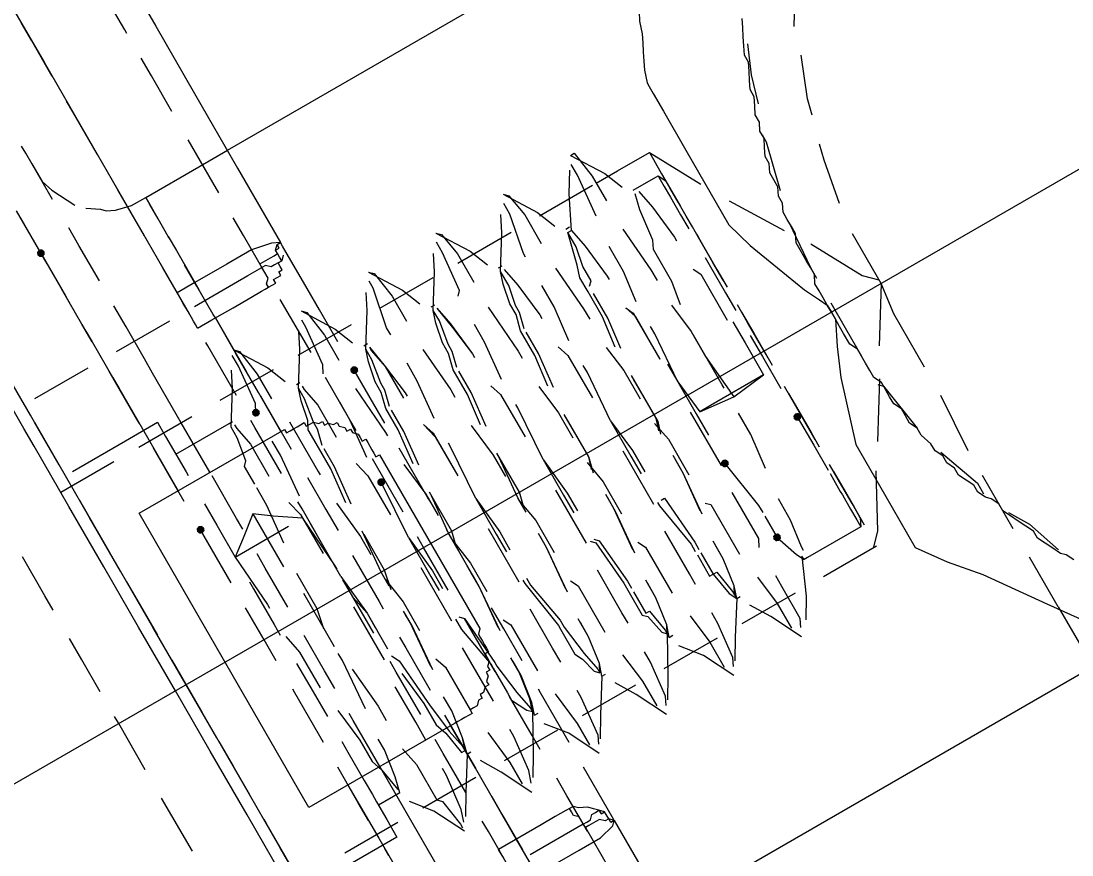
# Model space of a CAD drawing. Header units: millimetres. Extents: x 89051 to 218395, y -330386 to -125649.
# Drawn here: x 90717.31 to 90748.37, y -128343.33 to -128318.68 of the extents above; entities that cross this region are included whole.
import ezdxf

# ---------------------------------------------------------------- set-up
doc = ezdxf.new("R2010")
doc.units = ezdxf.units.MM
doc.header["$LTSCALE"] = 13
for name, pattern in [('1 实线', [0]), ('ACAD_ISO03W100', [1.18, 0.47, -0.71]), ('ACAD_ISO04W100', [30, 24, -3, 0, -3]), ('CENTER', [50.8, 31.75, -6.35, 6.35, -6.35])]:
    doc.linetypes.add(name, pattern=pattern)
doc.layers.get('0').update_dxf_attribs({"color": 1, "linetype": 'CENTER'})
doc.layers.add('C00-00-00', color=7, linetype='Continuous')
doc.layers.add('粗实线', color=4, linetype='Continuous')
doc.layers.add('标注、文本', color=3, linetype='Continuous', lineweight=25)
doc.styles.get("Standard").update_dxf_attribs({"font": 'gbenor.shx', "bigfont": 'gbcbig.shx'})
doc.dimstyles.new('1-15', dxfattribs={"dimscale": 20, "dimtxt": 3.5, "dimasz": 2, "dimexe": 1.5, "dimexo": 0.5, "dimgap": 0.5, "dimtad": 1, "dimtoh": 1, "dimdec": 1, "dimdsep": 46, "dimtxsty": 'Standard', "dimcen": 2.5, "dimclrd": 3, "dimclre": 3, "dimclrt": 3, "dimadec": 0, "dimazin": 2, "dimtfac": 1, "dimtdec": 1, "dimtmove": 0, "dimatfit": 2, "dimfxl": 1, "dimarcsym": 0})

# ---------------------------------------------------------------- blocks, each defined once
blk = doc.blocks.new('225635')
at = {"layer": 'C00-00-00'}
h = blk.add_hatch(color=256, dxfattribs=at)
h.dxf.hatch_style = 2
h.paths.add_polyline_path([(72476.893, -125597.877), (72476.808, -125597.912), (72476.772, -125597.998), (72476.808, -125598.083), (72476.893, -125598.119), (72476.979, -125598.083), (72477.014, -125597.998), (72476.979, -125597.912)])
h = blk.add_hatch(color=256, dxfattribs=at)
h.dxf.hatch_style = 2
h.paths.add_polyline_path([(72480.039, -125605.137), (72479.954, -125605.173), (72479.918, -125605.258), (72479.954, -125605.344), (72480.039, -125605.379), (72480.125, -125605.344), (72480.16, -125605.258), (72480.125, -125605.173)])
h = blk.add_hatch(color=256, dxfattribs=at)
h.dxf.hatch_style = 2
h.paths.add_polyline_path([(72483.186, -125605.5), (72483.1, -125605.536), (72483.065, -125605.621), (72483.1, -125605.707), (72483.186, -125605.742), (72483.271, -125605.707), (72483.307, -125605.621), (72483.271, -125605.536)])
h = blk.add_hatch(color=256, dxfattribs=at)
h.dxf.hatch_style = 2
h.paths.add_polyline_path([(72476.893, -125607.315), (72476.808, -125607.351), (72476.772, -125607.436), (72476.808, -125607.522), (72476.893, -125607.557), (72476.979, -125607.522), (72477.014, -125607.436), (72476.979, -125607.351)])
h = blk.add_hatch(color=256, dxfattribs=at)
h.dxf.hatch_style = 2
h.paths.add_polyline_path([(72482.218, -125608.767), (72482.132, -125608.803), (72482.097, -125608.888), (72482.132, -125608.974), (72482.218, -125609.009), (72482.303, -125608.974), (72482.338, -125608.888), (72482.303, -125608.803)])
h = blk.add_hatch(color=256, dxfattribs=at)
h.dxf.hatch_style = 2
h.paths.add_polyline_path([(72491.293, -125613.366), (72491.208, -125613.401), (72491.172, -125613.487), (72491.208, -125613.572), (72491.293, -125613.608), (72491.379, -125613.572), (72491.414, -125613.487), (72491.379, -125613.401)])
h = blk.add_hatch(color=256, dxfattribs=at)
h.dxf.hatch_style = 2
h.paths.add_polyline_path([(72493.834, -125613.245), (72493.749, -125613.28), (72493.713, -125613.366), (72493.749, -125613.451), (72493.834, -125613.487), (72493.92, -125613.451), (72493.955, -125613.366), (72493.92, -125613.28)])
h = blk.add_hatch(color=256, dxfattribs=at)
h.dxf.hatch_style = 2
h.paths.add_polyline_path([(72491.535, -125616.028), (72491.45, -125616.063), (72491.414, -125616.149), (72491.45, -125616.234), (72491.535, -125616.27), (72491.621, -125616.234), (72491.656, -125616.149), (72491.621, -125616.063)])
at = {"layer": 'C00-00-00', "lineweight": 15}
for points in [[(72479.797, -125571.497), (72479.797, -125571.739), (72479.797, -125572.223), (72479.797, -125572.828), (72479.797, -125573.554), (72479.797, -125574.643), (72479.797, -125575.732), (72479.797, -125577.063), (72479.797, -125578.636), (72479.797, -125580.331), (72479.797, -125582.146), (72479.797, -125584.082), (72479.797, -125586.139), (72479.797, -125588.438), (72479.797, -125590.737), (72479.797, -125593.157), (72479.797, -125595.699), (72479.797, -125598.361), (72479.797, -125601.023)], [(72483.186, -125574.764), (72483.186, -125574.885), (72483.186, -125575.006), (72483.186, -125575.49), (72483.186, -125576.095), (72483.186, -125576.821), (72483.186, -125577.91), (72483.186, -125578.999), (72483.186, -125580.331), (72483.186, -125581.904), (72483.186, -125583.477), (72483.186, -125585.292), (72483.186, -125587.228), (72483.186, -125589.406), (72483.186, -125591.584), (72483.186, -125593.883), (72483.186, -125596.183), (72483.186, -125598.724), (72483.186, -125601.265)], [(72495.77, -125600.66), (72495.649, -125600.902), (72495.528, -125601.265), (72495.407, -125601.507), (72495.286, -125601.749), (72495.165, -125601.991), (72495.044, -125602.233), (72494.923, -125602.596), (72494.923, -125602.717)], [(72498.796, -125621.11), (72498.675, -125620.868), (72498.554, -125620.747), (72498.433, -125620.505), (72498.312, -125620.263), (72498.191, -125620.021), (72498.191, -125619.779), (72498.07, -125619.537), (72497.948, -125619.295), (72497.827, -125619.053), (72497.706, -125618.811), (72497.706, -125618.569), (72497.585, -125618.327), (72497.464, -125618.206), (72497.343, -125617.964), (72497.343, -125617.722), (72497.222, -125617.48), (72497.101, -125617.238), (72497.101, -125616.996), (72496.98, -125616.754), (72496.98, -125616.512), (72496.859, -125616.27), (72496.859, -125616.028), (72496.738, -125615.665), (72496.738, -125615.423), (72496.617, -125615.181), (72496.617, -125614.939), (72496.617, -125614.697), (72496.496, -125614.455), (72496.496, -125614.213), (72496.496, -125613.971), (72496.496, -125613.729), (72496.375, -125613.487), (72496.375, -125613.245), (72496.375, -125613.003), (72496.375, -125612.761), (72496.375, -125612.519), (72496.254, -125612.277), (72496.254, -125611.914), (72496.254, -125611.672), (72496.254, -125611.43), (72496.254, -125611.188), (72496.254, -125610.945), (72496.254, -125610.703), (72496.254, -125610.461), (72496.254, -125610.219), (72496.375, -125609.977), (72496.375, -125609.735), (72496.375, -125609.493), (72496.375, -125609.13), (72496.375, -125608.888), (72496.496, -125608.646), (72496.496, -125608.404), (72496.496, -125608.162), (72496.496, -125607.92), (72496.617, -125607.678), (72496.617, -125607.436), (72496.738, -125607.194), (72496.738, -125606.952), (72496.738, -125606.71), (72496.859, -125606.468), (72496.859, -125606.226), (72496.98, -125605.984), (72497.101, -125605.742), (72497.101, -125605.5), (72497.222, -125605.258), (72497.222, -125605.016), (72497.343, -125604.774), (72497.464, -125604.532), (72497.464, -125604.29), (72497.585, -125604.048), (72497.706, -125603.806), (72497.827, -125603.564), (72497.827, -125603.322), (72497.948, -125603.08), (72498.07, -125602.838), (72498.191, -125602.596), (72498.312, -125602.354)], [(72479.797, -125592.431), (72479.797, -125591.826)], [(72482.339, -125593.52), (72482.339, -125592.068)], [(72479.797, -125593.641), (72479.797, -125592.431)], [(72482.339, -125593.641), (72482.339, -125593.52)], [(72479.797, -125594.851), (72479.797, -125594.488)], [(72482.339, -125595.093), (72482.339, -125594.488)], [(72479.797, -125596.304), (72479.797, -125594.851)], [(72477.982, -125595.214), (72477.982, -125594.972)], [(72477.982, -125596.183), (72477.982, -125595.214)], [(72482.339, -125596.304), (72482.339, -125595.093)], [(72477.982, -125595.578), (72477.982, -125596.183)], [(72477.982, -125596.788), (72477.982, -125596.183)], [(72477.982, -125596.183), (72478.103, -125596.546)], [(72476.893, -125597.635), (72476.893, -125596.546)], [(72478.103, -125596.546), (72478.345, -125597.03)], [(72476.893, -125596.788), (72476.893, -125597.03)], [(72478.345, -125597.03), (72478.466, -125597.272)], [(72479.797, -125597.514), (72479.797, -125597.272)], [(72482.339, -125598.724), (72482.339, -125597.272)], [(72476.893, -125598.361), (72476.893, -125597.635)], [(72478.708, -125597.514), (72479.071, -125597.756)], [(72479.797, -125599.087), (72479.797, -125597.514)], [(72476.893, -125597.998), (72476.893, -125599.45)], [(72477.982, -125598.361), (72477.982, -125597.756)], [(72479.071, -125597.756), (72479.192, -125597.877)], [(72479.192, -125597.877), (72479.434, -125597.998)], [(72479.434, -125597.998), (72479.918, -125598.119)], [(72479.918, -125598.119), (72480.402, -125598.119)], [(72480.402, -125598.119), (72482.218, -125598.119)], [(72480.402, -125598.361), (72480.402, -125598.119)], [(72480.402, -125598.119), (72480.402, -125598.361)], [(72482.218, -125598.119), (72483.186, -125598.119)], [(72483.186, -125598.119), (72497.222, -125598.119)], [(72477.982, -125599.571), (72477.982, -125598.361)], [(72480.402, -125598.845), (72480.402, -125598.361)], [(72480.402, -125598.361), (72480.402, -125598.603)], [(72480.402, -125599.45), (72480.402, -125598.845)], [(72482.339, -125599.087), (72482.339, -125598.724)], [(72476.893, -125600.418), (72476.893, -125599.208)], [(72476.893, -125599.45), (72476.893, -125599.813)], [(72480.402, -125599.571), (72480.402, -125599.45)], [(72480.402, -125599.45), (72480.402, -125599.934)], [(72479.797, -125600.176), (72479.797, -125599.934)], [(72479.797, -125601.749), (72479.797, -125600.176)], [(72480.402, -125599.934), (72480.402, -125600.781)], [(72482.339, -125600.539), (72482.339, -125599.934)], [(72474.231, -125601.991), (72474.231, -125600.418)], [(72476.893, -125601.023), (72476.893, -125600.418)], [(72476.893, -125600.418), (72476.893, -125600.66)], [(72477.982, -125601.144), (72477.982, -125600.418)], [(72480.402, -125601.144), (72480.402, -125600.418)], [(72476.893, -125600.66), (72476.893, -125601.023)], [(72480.402, -125600.781), (72480.402, -125601.265)], [(72482.339, -125601.749), (72482.339, -125600.539)], [(72473.868, -125602.233), (72473.868, -125600.902)], [(72476.893, -125601.023), (72476.893, -125602.233)], [(72483.186, -125601.265), (72482.944, -125601.144), (72482.339, -125601.023), (72481.491, -125601.023), (72480.402, -125601.023), (72479.797, -125601.023)], [(72479.797, -125602.233), (72479.797, -125602.112), (72479.797, -125601.991), (72479.797, -125601.87), (72479.797, -125601.628), (72479.797, -125601.386), (72479.797, -125601.265), (72479.797, -125601.023)], [(72477.982, -125602.233), (72477.982, -125601.144)], [(72480.402, -125602.112), (72480.402, -125601.144)], [(72482.097, -125602.233), (72482.218, -125602.233), (72482.339, -125602.233), (72482.46, -125602.233), (72482.46, -125602.112), (72482.581, -125602.112), (72482.702, -125602.112), (72482.702, -125601.991), (72482.823, -125601.991), (72482.823, -125601.87), (72482.823, -125601.749), (72482.944, -125601.749), (72482.944, -125601.628), (72482.944, -125601.507), (72482.944, -125601.386), (72483.065, -125601.265)], [(72482.944, -125601.507), (72482.944, -125601.386)], [(72482.944, -125601.386), (72483.065, -125601.386)], [(72483.065, -125601.386), (72483.065, -125601.265)], [(72483.065, -125601.265), (72483.186, -125601.265)], [(72483.186, -125601.386), (72483.186, -125601.265)], [(72483.186, -125602.838), (72483.186, -125601.386)], [(72474.594, -125601.628), (72476.409, -125601.628)], [(72477.377, -125601.628), (72479.192, -125601.628)], [(72480.039, -125601.628), (72481.854, -125601.628)], [(72481.854, -125601.628), (72482.339, -125601.628)], [(72482.339, -125601.628), (72482.339, -125601.507)], [(72482.339, -125601.507), (72482.46, -125601.507)], [(72482.339, -125601.749), (72482.339, -125601.628)], [(72482.46, -125601.628), (72482.339, -125601.628)], [(72482.46, -125601.507), (72482.702, -125601.507)], [(72482.581, -125601.749), (72482.46, -125601.628)], [(72482.702, -125601.507), (72482.823, -125601.507)], [(72482.823, -125601.507), (72482.944, -125601.507)], [(72483.065, -125601.628), (72482.944, -125601.749)], [(72474.231, -125602.233), (72474.231, -125601.991)], [(72476.893, -125602.112), (72476.893, -125601.991)], [(72482.218, -125602.112), (72482.339, -125601.991)], [(72482.339, -125601.991), (72482.339, -125601.749)], [(72482.702, -125601.749), (72482.581, -125601.749)], [(72482.823, -125601.749), (72482.702, -125601.749)], [(72482.944, -125601.749), (72482.823, -125601.749)], [(72499.522, -125603.322), (72500.49, -125601.749)], [(72473.868, -125620.021), (72473.868, -125619.416), (72473.868, -125617.48), (72473.868, -125615.423), (72473.868, -125613.245), (72473.868, -125611.188), (72473.868, -125609.009), (72473.868, -125606.952), (72473.868, -125604.895), (72473.868, -125602.838), (72473.868, -125602.233)], [(72474.231, -125602.233), (72474.231, -125602.838)], [(72474.231, -125611.188), (72474.231, -125609.251), (72474.231, -125607.315), (72474.231, -125605.5), (72474.231, -125603.685), (72474.231, -125602.233)], [(72476.893, -125603.806), (72476.893, -125602.112)], [(72476.893, -125602.233), (72476.893, -125602.596), (72476.893, -125604.29), (72476.893, -125606.105)], [(72477.982, -125606.105), (72477.982, -125604.411), (72477.982, -125602.717), (72477.982, -125602.233)], [(72479.797, -125602.233), (72480.281, -125602.233), (72481.007, -125602.233), (72481.612, -125602.233), (72481.975, -125602.233), (72482.097, -125602.233)], [(72480.402, -125602.233), (72480.402, -125602.112)], [(72480.402, -125602.233), (72480.402, -125603.08)], [(72480.402, -125606.105), (72480.402, -125604.774), (72480.402, -125603.443), (72480.402, -125602.233)], [(72482.097, -125602.233), (72482.218, -125602.233)], [(72482.218, -125602.233), (72482.218, -125602.112)], [(72494.923, -125602.596), (72494.923, -125602.717), (72494.923, -125602.959), (72494.923, -125603.564), (72494.923, -125604.895), (72494.923, -125607.436)], [(72474.231, -125602.838), (72474.231, -125604.048)], [(72479.797, -125602.838), (72479.797, -125602.717)], [(72479.797, -125604.532), (72479.797, -125602.838)], [(72482.339, -125604.532), (72482.339, -125602.717)], [(72483.186, -125603.564), (72483.186, -125602.838)], [(72480.402, -125603.08), (72480.402, -125604.048)], [(72498.07, -125603.08), (72497.706, -125603.927)], [(72480.281, -125603.806), (72480.281, -125603.443)], [(72480.402, -125603.322), (72480.523, -125603.443)], [(72480.402, -125603.322), (72481.007, -125604.29)], [(72480.523, -125603.443), (72480.644, -125604.29)], [(72482.581, -125603.806), (72482.581, -125603.564)], [(72482.702, -125603.322), (72482.823, -125603.443)], [(72482.702, -125603.322), (72483.307, -125604.29)], [(72482.823, -125603.443), (72482.944, -125604.29)], [(72483.186, -125604.653), (72483.186, -125603.564)], [(72484.88, -125603.806), (72484.88, -125603.564)], [(72485.001, -125603.322), (72485.122, -125603.443)], [(72485.001, -125603.322), (72485.606, -125604.29)], [(72485.122, -125603.443), (72485.243, -125604.29)], [(72487.179, -125603.927), (72487.179, -125603.564)], [(72487.3, -125603.322), (72487.421, -125603.443)], [(72487.3, -125603.322), (72487.905, -125604.29)], [(72487.421, -125603.443), (72487.542, -125604.169)], [(72489.478, -125603.927), (72489.478, -125603.564)], [(72489.599, -125603.322), (72489.72, -125603.443)], [(72489.599, -125603.322), (72490.204, -125604.29)], [(72489.72, -125603.443), (72489.841, -125604.169)], [(72491.777, -125603.927), (72491.777, -125603.564)], [(72491.898, -125603.322), (72492.019, -125603.322)], [(72491.898, -125603.322), (72492.503, -125604.29)], [(72492.019, -125603.322), (72492.14, -125604.169)], [(72479.797, -125604.29), (72480.039, -125603.806)], [(72480.16, -125605.016), (72480.281, -125603.806)], [(72482.097, -125604.29), (72482.339, -125603.806)], [(72482.46, -125605.016), (72482.581, -125603.806)], [(72484.396, -125604.29), (72484.638, -125603.806)], [(72484.638, -125605.016), (72484.88, -125603.806)], [(72486.695, -125604.29), (72486.937, -125603.806)], [(72488.994, -125604.29), (72489.236, -125603.806)], [(72491.293, -125604.29), (72491.656, -125603.685)], [(72474.473, -125604.048), (72476.288, -125604.048)], [(72476.288, -125604.048), (72477.377, -125604.048)], [(72477.377, -125604.048), (72477.377, -125604.169)], [(72477.377, -125604.169), (72477.377, -125604.532)], [(72487.058, -125605.137), (72487.179, -125603.927)], [(72487.542, -125604.169), (72487.542, -125605.137)], [(72489.236, -125605.137), (72489.478, -125603.927)], [(72489.841, -125604.169), (72489.841, -125605.137)], [(72491.656, -125605.258), (72491.777, -125603.927)], [(72492.14, -125604.169), (72492.14, -125605.016)], [(72497.706, -125603.927), (72497.464, -125604.774)], [(72498.796, -125605.379), (72499.28, -125604.169)], [(72473.868, -125604.411), (72475.683, -125604.411)], [(72476.53, -125604.411), (72478.345, -125604.411)], [(72477.377, -125604.532), (72477.377, -125605.137)], [(72479.192, -125605.258), (72479.797, -125604.29)], [(72479.313, -125604.411), (72481.128, -125604.411)], [(72480.644, -125604.29), (72480.644, -125605.137)], [(72481.007, -125604.29), (72481.249, -125604.895)], [(72481.491, -125605.258), (72482.097, -125604.29)], [(72481.975, -125604.411), (72483.791, -125604.411)], [(72482.944, -125604.29), (72482.944, -125605.137)], [(72483.307, -125604.29), (72483.549, -125604.895)], [(72483.791, -125605.258), (72484.396, -125604.29)], [(72484.759, -125604.411), (72486.574, -125604.411)], [(72485.243, -125604.29), (72485.243, -125605.137)], [(72485.606, -125604.29), (72485.848, -125604.895)], [(72486.09, -125605.258), (72486.695, -125604.29)], [(72487.421, -125604.411), (72489.236, -125604.411)], [(72487.905, -125604.29), (72488.147, -125604.895)], [(72488.389, -125605.258), (72488.994, -125604.29)], [(72490.204, -125604.29), (72490.446, -125604.895)], [(72490.204, -125604.411), (72492.019, -125604.411)], [(72490.809, -125605.258), (72491.293, -125604.29)], [(72492.14, -125604.411), (72492.866, -125604.411)], [(72492.503, -125604.29), (72492.745, -125604.895)], [(72492.866, -125604.411), (72493.955, -125604.411)], [(72493.955, -125604.411), (72493.955, -125604.653)], [(72493.955, -125604.411), (72494.802, -125605.984)], [(72476.893, -125605.5), (72476.893, -125604.653)], [(72493.955, -125604.653), (72493.955, -125605.137)], [(72474.231, -125604.895), (72474.231, -125606.468)], [(72477.377, -125605.137), (72477.377, -125605.742)], [(72477.377, -125605.137), (72479.192, -125605.137)], [(72479.192, -125605.137), (72479.313, -125605.137)], [(72480.039, -125605.258), (72480.16, -125605.016)], [(72480.402, -125604.895), (72480.402, -125605.742)], [(72481.491, -125605.137), (72481.612, -125605.137)], [(72482.339, -125605.258), (72482.46, -125605.016)], [(72483.791, -125605.137), (72483.912, -125605.137)], [(72484.638, -125605.258), (72484.638, -125605.016)], [(72486.09, -125605.137), (72486.211, -125605.137)], [(72486.937, -125605.258), (72487.058, -125605.137)], [(72488.389, -125605.137), (72488.51, -125605.137)], [(72489.236, -125605.258), (72489.236, -125605.137)], [(72490.688, -125605.137), (72490.809, -125605.137)], [(72492.987, -125605.137), (72493.834, -125605.137)], [(72493.834, -125605.137), (72493.834, -125605.258)], [(72493.834, -125605.137), (72493.955, -125605.379)], [(72493.955, -125605.137), (72493.955, -125605.742)], [(72479.192, -125605.621), (72479.192, -125605.258)], [(72479.313, -125605.258), (72479.313, -125605.379)], [(72479.313, -125605.379), (72479.434, -125605.984)], [(72479.797, -125605.621), (72479.797, -125605.379)], [(72481.37, -125605.621), (72481.491, -125605.258)], [(72481.491, -125605.621), (72481.491, -125605.258)], [(72481.612, -125605.258), (72481.612, -125605.379)], [(72481.612, -125605.258), (72481.612, -125605.379)], [(72481.612, -125605.379), (72481.733, -125605.984)], [(72481.612, -125605.379), (72481.733, -125605.984)], [(72482.339, -125606.831), (72482.339, -125605.379)], [(72483.67, -125605.621), (72483.791, -125605.258)], [(72483.791, -125605.621), (72483.791, -125605.258)], [(72483.912, -125605.258), (72484.033, -125605.984)], [(72483.912, -125605.258), (72483.912, -125605.379)], [(72483.912, -125605.379), (72484.033, -125605.984)], [(72485.969, -125605.621), (72486.09, -125605.258)], [(72486.09, -125605.621), (72486.09, -125605.258)], [(72486.211, -125605.258), (72486.332, -125605.863)], [(72486.211, -125605.258), (72486.332, -125605.984)], [(72488.268, -125605.621), (72488.389, -125605.258)], [(72488.389, -125605.742), (72488.389, -125605.258)], [(72488.51, -125605.258), (72488.631, -125605.863)], [(72488.51, -125605.258), (72488.631, -125605.863)], [(72490.567, -125605.742), (72490.688, -125605.258)], [(72490.688, -125605.742), (72490.688, -125605.258)], [(72490.688, -125605.258), (72490.809, -125605.258)], [(72490.809, -125605.258), (72490.93, -125605.863)], [(72490.809, -125605.258), (72490.93, -125605.863)], [(72492.866, -125605.742), (72492.987, -125605.258)], [(72493.108, -125605.258), (72493.229, -125605.863)], [(72493.834, -125605.258), (72493.834, -125605.5)], [(72493.955, -125605.621), (72493.955, -125605.379)], [(72498.675, -125605.863), (72498.796, -125605.379)], [(72471.932, -125606.831), (72471.932, -125605.5)], [(72476.893, -125606.468), (72476.893, -125605.5)], [(72477.377, -125605.742), (72477.377, -125605.863)], [(72479.071, -125606.347), (72479.192, -125605.621)], [(72479.797, -125607.194), (72479.797, -125605.621)], [(72480.402, -125605.742), (72480.402, -125606.71)], [(72481.249, -125606.226), (72481.37, -125605.621)], [(72481.37, -125606.347), (72481.491, -125605.621)], [(72483.186, -125607.436), (72483.186, -125605.621)], [(72483.549, -125606.226), (72483.67, -125605.621)], [(72483.67, -125606.347), (72483.791, -125605.621)], [(72485.848, -125606.226), (72485.969, -125605.621)], [(72485.969, -125606.347), (72486.09, -125605.621)], [(72488.147, -125606.226), (72488.268, -125605.621)], [(72488.268, -125606.347), (72488.389, -125605.742)], [(72490.446, -125606.226), (72490.567, -125605.742)], [(72490.567, -125606.347), (72490.688, -125605.742)], [(72492.745, -125606.71), (72492.866, -125605.742)], [(72493.834, -125605.5), (72493.834, -125605.863)], [(72493.955, -125606.105), (72493.955, -125605.621)], [(72493.955, -125605.742), (72493.955, -125606.226)], [(72497.101, -125605.621), (72497.101, -125605.863)], [(72479.434, -125605.984), (72479.434, -125607.073)], [(72480.765, -125605.984), (72480.765, -125607.678)], [(72481.733, -125605.984), (72481.733, -125607.073)], [(72481.733, -125605.984), (72481.733, -125607.073)], [(72484.033, -125605.984), (72484.154, -125606.952)], [(72484.033, -125605.984), (72484.033, -125607.073)], [(72486.332, -125605.863), (72486.453, -125606.952)], [(72486.332, -125605.984), (72486.453, -125606.952)], [(72487.542, -125605.984), (72487.663, -125607.557)], [(72488.631, -125605.863), (72488.752, -125606.952)], [(72488.631, -125605.863), (72488.752, -125606.952)], [(72489.841, -125605.984), (72489.962, -125607.436)], [(72490.93, -125605.863), (72491.051, -125606.952)], [(72490.93, -125605.863), (72491.051, -125606.952)], [(72492.14, -125605.984), (72492.261, -125607.436)], [(72493.229, -125605.863), (72493.35, -125606.952)], [(72493.834, -125605.863), (72493.834, -125606.468)], [(72497.101, -125605.863), (72496.738, -125607.315)], [(72475.562, -125606.105), (72480.523, -125606.105)], [(72475.562, -125616.149), (72475.562, -125606.105)], [(72477.982, -125607.678), (72477.982, -125606.226)], [(72478.95, -125606.468), (72479.071, -125606.347)], [(72480.039, -125606.71), (72480.039, -125606.226)], [(72480.523, -125606.105), (72480.523, -125606.226), (72480.644, -125606.226), (72480.765, -125606.226), (72480.886, -125606.226), (72481.007, -125606.226), (72481.128, -125606.226), (72481.128, -125606.347), (72481.249, -125606.347), (72481.37, -125606.347), (72481.491, -125606.468), (72481.612, -125606.468), (72481.612, -125606.589), (72481.733, -125606.589), (72481.854, -125606.71), (72481.975, -125606.71), (72481.975, -125606.831), (72482.097, -125606.952), (72482.097, -125607.073), (72482.218, -125607.073), (72482.218, -125607.194), (72482.339, -125607.315), (72482.339, -125607.436), (72482.339, -125607.557), (72482.46, -125607.557), (72482.46, -125607.678), (72482.46, -125607.799), (72482.46, -125607.92), (72482.46, -125608.041), (72482.46, -125608.162), (72482.581, -125608.162)], [(72481.128, -125606.468), (72481.249, -125606.226)], [(72481.37, -125606.589), (72481.37, -125606.347)], [(72482.339, -125606.831), (72482.339, -125606.226)], [(72482.944, -125606.105), (72483.065, -125607.678)], [(72483.549, -125606.589), (72483.549, -125606.226)], [(72483.67, -125606.589), (72483.67, -125606.347)], [(72484.638, -125606.831), (72484.638, -125606.226)], [(72485.243, -125606.105), (72485.364, -125607.557)], [(72485.848, -125606.589), (72485.848, -125606.226)], [(72485.969, -125606.589), (72485.969, -125606.347)], [(72486.937, -125606.831), (72486.937, -125606.226)], [(72488.147, -125606.589), (72488.147, -125606.226)], [(72488.268, -125606.589), (72488.268, -125606.347)], [(72489.236, -125606.952), (72489.236, -125606.226)], [(72490.325, -125606.589), (72490.446, -125606.226)], [(72490.567, -125606.831), (72490.567, -125606.347)], [(72491.535, -125607.073), (72491.535, -125606.226)], [(72493.955, -125606.589), (72493.955, -125606.105)], [(72474.231, -125606.468), (72474.231, -125606.71)], [(72478.95, -125607.073), (72478.95, -125606.468)], [(72479.918, -125608.041), (72480.039, -125606.71)], [(72481.128, -125607.073), (72481.128, -125606.468)], [(72481.249, -125607.073), (72481.37, -125606.589)], [(72483.428, -125607.073), (72483.549, -125606.589)], [(72483.549, -125607.073), (72483.67, -125606.589)], [(72485.727, -125607.073), (72485.848, -125606.589)], [(72485.848, -125607.073), (72485.969, -125606.589)], [(72488.026, -125607.073), (72488.147, -125606.589)], [(72488.147, -125607.073), (72488.268, -125606.589)], [(72490.325, -125607.073), (72490.325, -125606.589)], [(72492.624, -125606.952), (72492.745, -125606.71)], [(72493.834, -125606.468), (72493.834, -125606.952)], [(72493.955, -125606.952), (72493.955, -125606.589)], [(72498.312, -125607.194), (72498.433, -125606.71)], [(72471.932, -125607.315), (72471.932, -125606.831)], [(72477.377, -125606.831), (72477.377, -125607.557)], [(72482.218, -125608.041), (72482.339, -125606.831)], [(72482.339, -125607.194), (72482.339, -125606.831)], [(72484.154, -125606.952), (72484.154, -125607.073)], [(72484.517, -125608.041), (72484.638, -125606.831)], [(72486.453, -125606.952), (72486.453, -125607.073)], [(72486.453, -125606.952), (72486.453, -125607.073)], [(72486.816, -125608.041), (72486.937, -125606.831)], [(72488.752, -125606.952), (72488.752, -125607.073)], [(72488.752, -125606.952), (72488.752, -125607.073)], [(72489.115, -125608.041), (72489.236, -125606.952)], [(72490.446, -125606.952), (72490.567, -125606.831)], [(72491.051, -125606.952), (72491.051, -125607.073)], [(72491.051, -125606.952), (72491.051, -125607.073)], [(72492.624, -125608.041), (72492.624, -125606.952)], [(72493.35, -125606.952), (72493.35, -125607.073)], [(72493.955, -125607.315), (72493.955, -125606.952)], [(72495.286, -125606.831), (72496.254, -125608.404)], [(72478.95, -125607.799), (72478.95, -125607.194)], [(72481.128, -125607.799), (72481.128, -125607.073)], [(72481.249, -125607.799), (72481.249, -125607.194)], [(72483.428, -125607.799), (72483.428, -125607.073)], [(72483.549, -125607.92), (72483.549, -125607.194)], [(72485.727, -125607.92), (72485.727, -125607.073)], [(72485.848, -125607.92), (72485.848, -125607.194)], [(72488.026, -125607.92), (72488.026, -125607.073)], [(72488.147, -125607.92), (72488.147, -125607.194)], [(72490.325, -125607.92), (72490.325, -125607.073)], [(72490.446, -125608.041), (72490.446, -125607.194)], [(72491.414, -125608.041), (72491.535, -125607.073)], [(72493.955, -125607.194), (72493.955, -125607.315)], [(72493.955, -125608.162), (72493.955, -125607.315)], [(72493.955, -125607.315), (72493.955, -125608.404)], [(72498.07, -125608.525), (72498.312, -125607.194)], [(72476.893, -125609.251), (72476.893, -125607.436)], [(72477.377, -125607.557), (72477.377, -125608.646)], [(72485.364, -125607.557), (72485.364, -125607.799)], [(72487.663, -125607.557), (72487.663, -125607.799)], [(72489.962, -125607.436), (72489.962, -125607.799)], [(72492.261, -125607.436), (72492.261, -125607.799)], [(72494.923, -125607.436), (72495.165, -125608.283), (72495.528, -125609.251), (72495.891, -125610.219), (72496.133, -125610.703), (72496.254, -125610.945), (72496.254, -125611.188), (72496.254, -125611.43), (72495.891, -125612.156), (72495.528, -125613.003), (72494.923, -125614.939)], [(72474.231, -125607.678), (72474.231, -125608.283)], [(72478.466, -125607.799), (72477.861, -125608.283)], [(72477.982, -125608.041), (72477.982, -125607.678)], [(72478.466, -125607.799), (72478.466, -125609.614)], [(72478.95, -125608.162), (72478.466, -125607.799)], [(72478.829, -125609.009), (72478.95, -125607.799)], [(72480.402, -125607.678), (72480.402, -125608.767)], [(72480.765, -125607.678), (72480.765, -125607.799)], [(72481.007, -125608.888), (72481.128, -125607.799)], [(72481.128, -125609.009), (72481.249, -125607.799)], [(72483.065, -125607.678), (72483.065, -125607.799)], [(72483.307, -125608.888), (72483.428, -125607.799)], [(72483.428, -125609.009), (72483.549, -125607.92)], [(72485.606, -125608.888), (72485.727, -125607.92)], [(72485.727, -125609.009), (72485.848, -125607.92)], [(72487.905, -125608.888), (72488.026, -125607.92)], [(72488.026, -125609.009), (72488.147, -125607.92)], [(72490.204, -125608.888), (72490.325, -125607.92)], [(72493.834, -125607.92), (72493.834, -125608.162)], [(72479.676, -125608.646), (72478.95, -125608.162)], [(72479.555, -125608.041), (72479.676, -125608.525)], [(72479.797, -125608.404), (72479.797, -125608.162)], [(72481.854, -125608.041), (72481.975, -125608.525)], [(72481.854, -125608.041), (72481.975, -125608.525)], [(72482.339, -125609.009), (72482.339, -125608.162)], [(72482.581, -125608.162), (72482.581, -125614.092)], [(72484.154, -125608.041), (72484.275, -125608.404)], [(72484.154, -125608.041), (72484.275, -125608.525)], [(72486.453, -125608.041), (72486.574, -125608.404)], [(72486.453, -125608.041), (72486.574, -125608.404)], [(72488.752, -125608.041), (72488.873, -125608.404)], [(72488.752, -125608.041), (72488.873, -125608.404)], [(72490.325, -125609.009), (72490.446, -125608.041)], [(72491.051, -125608.041), (72491.172, -125608.283)], [(72491.051, -125608.041), (72491.172, -125608.404)], [(72492.503, -125608.767), (72492.624, -125608.041)], [(72493.35, -125608.041), (72493.471, -125608.283)], [(72493.834, -125608.162), (72493.834, -125609.13)], [(72493.955, -125608.767), (72493.955, -125608.162)], [(72471.932, -125609.009), (72471.932, -125608.283)], [(72474.231, -125608.283), (72474.231, -125609.493)], [(72477.861, -125608.283), (72477.377, -125608.646)], [(72479.676, -125608.525), (72479.676, -125609.856)], [(72479.797, -125609.977), (72479.797, -125608.404)], [(72481.975, -125608.525), (72481.975, -125609.856)], [(72481.975, -125608.525), (72481.975, -125609.856)], [(72483.186, -125609.977), (72483.186, -125608.283)], [(72484.275, -125608.404), (72484.275, -125609.856)], [(72484.275, -125608.525), (72484.275, -125609.856)], [(72486.574, -125608.404), (72486.574, -125609.856)], [(72486.574, -125608.404), (72486.574, -125609.856)], [(72488.873, -125608.404), (72488.873, -125609.856)], [(72488.873, -125608.404), (72488.873, -125609.856)], [(72491.172, -125608.283), (72491.172, -125609.856)], [(72491.172, -125608.404), (72491.172, -125609.856)], [(72493.471, -125608.283), (72493.471, -125609.856)], [(72493.955, -125608.404), (72493.955, -125609.009)], [(72496.496, -125608.283), (72496.375, -125609.735)], [(72477.377, -125608.646), (72477.498, -125610.34)], [(72477.377, -125608.646), (72478.708, -125608.646)], [(72477.982, -125609.372), (72477.982, -125608.888)], [(72478.708, -125608.646), (72479.192, -125608.646)], [(72479.676, -125608.646), (72479.797, -125610.34)], [(72479.797, -125610.703), (72479.797, -125608.888)], [(72480.402, -125608.767), (72480.402, -125609.493)], [(72480.765, -125608.767), (72480.886, -125609.977)], [(72482.097, -125610.703), (72482.218, -125608.888)], [(72483.065, -125608.767), (72483.186, -125609.856)], [(72484.517, -125609.009), (72484.517, -125608.888)], [(72485.364, -125608.767), (72485.485, -125609.856)], [(72486.816, -125609.009), (72486.816, -125608.888)], [(72487.663, -125608.767), (72487.784, -125609.735)], [(72489.115, -125609.13), (72489.115, -125608.888)], [(72489.962, -125608.767), (72490.083, -125609.614)], [(72491.414, -125609.13), (72491.414, -125608.888)], [(72492.261, -125608.646), (72492.382, -125609.614)], [(72471.932, -125610.098), (72471.932, -125609.009)], [(72482.339, -125609.977), (72482.339, -125609.009)], [(72484.396, -125610.703), (72484.517, -125609.009)], [(72486.695, -125610.703), (72486.816, -125609.009)], [(72488.994, -125610.703), (72489.115, -125609.13)], [(72491.293, -125610.703), (72491.414, -125609.13)], [(72493.834, -125609.13), (72493.834, -125609.735)], [(72496.738, -125609.13), (72497.585, -125610.703)], [(72477.377, -125609.493), (72477.377, -125609.735)], [(72477.982, -125610.703), (72477.982, -125609.372)], [(72497.948, -125611.188), (72497.948, -125609.493)], [(72477.377, -125609.735), (72477.377, -125610.945)], [(72487.784, -125609.735), (72487.784, -125610.582)], [(72490.083, -125609.614), (72490.083, -125610.582)], [(72492.382, -125609.614), (72492.382, -125610.461)], [(72492.382, -125611.43), (72492.382, -125609.735)], [(72493.955, -125610.219), (72493.955, -125609.614)], [(72496.375, -125609.735), (72496.375, -125610.098)], [(72476.893, -125611.188), (72476.893, -125610.098)], [(72478.708, -125611.188), (72478.708, -125609.977)], [(72480.886, -125611.188), (72481.007, -125609.856)], [(72480.886, -125609.977), (72480.886, -125610.582)], [(72481.007, -125611.188), (72481.007, -125609.977)], [(72483.186, -125609.856), (72483.186, -125610.582)], [(72483.186, -125611.188), (72483.307, -125609.977)], [(72483.186, -125610.098), (72483.186, -125609.977)], [(72483.307, -125611.188), (72483.307, -125609.856)], [(72485.485, -125609.856), (72485.485, -125610.582)], [(72485.485, -125611.309), (72485.606, -125609.977)], [(72485.606, -125611.188), (72485.606, -125609.856)], [(72487.905, -125611.309), (72487.905, -125609.856)], [(72487.905, -125611.309), (72487.905, -125609.977)], [(72490.204, -125611.309), (72490.204, -125609.856)], [(72490.204, -125611.43), (72490.204, -125609.977)], [(72491.293, -125610.098), (72491.293, -125610.703)], [(72493.592, -125609.977), (72493.592, -125610.703)], [(72493.955, -125609.856), (72493.955, -125610.582)], [(72474.231, -125610.34), (72474.231, -125612.035)], [(72477.498, -125610.34), (72477.498, -125610.461)], [(72479.797, -125610.34), (72479.797, -125610.461)], [(72480.402, -125610.34), (72480.402, -125611.914)], [(72493.955, -125611.309), (72493.955, -125610.219)], [(72478.587, -125610.582), (72478.587, -125612.398)], [(72479.797, -125610.703), (72479.918, -125612.035)], [(72482.097, -125610.703), (72482.218, -125611.914)], [(72482.097, -125610.703), (72482.097, -125612.035)], [(72484.396, -125610.703), (72484.517, -125611.914)], [(72484.396, -125610.703), (72484.396, -125611.914)], [(72486.695, -125610.703), (72486.816, -125611.914)], [(72486.695, -125610.703), (72486.695, -125611.914)], [(72488.994, -125610.703), (72489.115, -125611.793)], [(72488.994, -125610.703), (72488.994, -125611.914)], [(72491.293, -125610.703), (72491.414, -125611.793)], [(72491.293, -125610.703), (72491.293, -125611.793)], [(72492.382, -125610.461), (72492.503, -125611.914)], [(72493.592, -125610.703), (72493.592, -125611.793)], [(72493.834, -125610.582), (72493.834, -125611.309)], [(72493.955, -125610.582), (72493.955, -125611.672)], [(72497.585, -125610.703), (72497.948, -125611.066)], [(72471.932, -125611.188), (72471.932, -125610.945)], [(72477.377, -125610.945), (72477.377, -125611.309)], [(72479.797, -125611.188), (72479.797, -125610.824)], [(72482.339, -125611.188), (72482.339, -125610.824)], [(72496.375, -125610.945), (72496.375, -125611.793)], [(72471.932, -125612.761), (72471.932, -125611.188)], [(72474.231, -125620.021), (72474.231, -125618.569), (72474.231, -125616.754), (72474.231, -125614.939), (72474.231, -125613.003), (72474.231, -125611.188)], [(72476.893, -125611.914), (72476.893, -125611.188)], [(72478.587, -125611.793), (72478.708, -125611.188)], [(72479.797, -125612.64), (72479.797, -125611.188)], [(72480.886, -125611.793), (72481.007, -125611.188)], [(72480.886, -125611.672), (72480.886, -125611.188)], [(72482.339, -125612.64), (72482.339, -125611.188)], [(72483.186, -125612.277), (72483.186, -125611.066)], [(72483.186, -125611.793), (72483.186, -125611.188)], [(72483.186, -125611.672), (72483.307, -125611.188)], [(72485.485, -125611.672), (72485.606, -125611.188)], [(72485.485, -125611.793), (72485.485, -125611.309)], [(72487.784, -125611.793), (72487.905, -125611.309)], [(72487.784, -125611.672), (72487.905, -125611.309)], [(72490.083, -125611.672), (72490.204, -125611.309)], [(72493.834, -125611.309), (72493.834, -125612.398)], [(72493.955, -125611.43), (72493.955, -125611.309)], [(72497.948, -125611.188), (72496.98, -125612.761)], [(72497.827, -125612.156), (72497.948, -125611.188)], [(72477.498, -125611.43), (72477.619, -125612.035)], [(72477.982, -125612.882), (72477.982, -125611.672)], [(72479.676, -125613.487), (72479.676, -125611.672)], [(72479.797, -125611.43), (72479.918, -125612.035)], [(72480.886, -125611.43), (72481.007, -125612.277)], [(72481.975, -125613.487), (72481.975, -125611.672)], [(72483.186, -125611.43), (72483.307, -125612.277)], [(72484.275, -125613.487), (72484.275, -125611.672)], [(72485.485, -125611.43), (72485.606, -125612.156)], [(72486.574, -125613.487), (72486.574, -125611.672)], [(72487.784, -125611.43), (72487.905, -125612.156)], [(72488.873, -125613.487), (72488.873, -125611.672)], [(72490.083, -125611.793), (72490.204, -125611.43)], [(72490.083, -125611.43), (72490.204, -125612.035)], [(72491.172, -125613.487), (72491.172, -125611.672)], [(72492.382, -125611.551), (72492.382, -125611.43)], [(72480.402, -125611.914), (72480.402, -125612.156)], [(72482.218, -125611.914), (72482.218, -125612.519)], [(72484.396, -125611.914), (72484.396, -125612.519)], [(72484.517, -125611.914), (72484.517, -125612.519)], [(72486.695, -125611.914), (72486.695, -125612.519)], [(72486.816, -125611.914), (72486.816, -125612.519)], [(72488.994, -125611.914), (72488.994, -125612.519)], [(72489.115, -125611.793), (72489.115, -125612.519)], [(72491.293, -125611.793), (72491.293, -125612.519)], [(72491.414, -125611.793), (72492.503, -125611.914)], [(72491.777, -125611.793), (72491.414, -125611.793)], [(72493.592, -125611.793), (72491.777, -125611.793)], [(72492.503, -125611.914), (72493.592, -125611.793)], [(72496.375, -125611.793), (72496.375, -125612.761)], [(72474.231, -125612.035), (72474.231, -125612.156)], [(72477.377, -125612.277), (72477.377, -125613.245)], [(72477.619, -125612.035), (72477.619, -125613.245)], [(72479.918, -125612.035), (72479.918, -125612.519)], [(72479.918, -125612.035), (72479.918, -125613.245)], [(72481.007, -125612.277), (72481.007, -125613.245)], [(72482.097, -125612.035), (72482.097, -125612.519)], [(72483.186, -125612.882), (72483.186, -125612.277)], [(72483.307, -125612.277), (72483.307, -125613.245)], [(72485.606, -125612.156), (72485.606, -125613.245)], [(72487.905, -125612.156), (72487.905, -125613.245)], [(72490.204, -125612.035), (72490.204, -125613.245)], [(72497.827, -125613.971), (72497.827, -125612.156)], [(72480.886, -125612.882), (72480.886, -125612.519)], [(72483.186, -125613.003), (72483.186, -125612.519)], [(72485.485, -125613.003), (72485.485, -125612.519)], [(72487.784, -125613.003), (72487.784, -125612.519)], [(72490.083, -125613.124), (72490.083, -125612.519)], [(72492.382, -125613.124), (72492.382, -125612.398)], [(72493.955, -125613.366), (72493.955, -125612.398)], [(72476.893, -125613.003), (72476.893, -125612.882)], [(72477.982, -125613.487), (72477.982, -125612.882)], [(72478.466, -125614.455), (72478.587, -125612.882)], [(72478.587, -125612.882), (72478.587, -125612.64)], [(72480.765, -125614.334), (72480.886, -125612.882)], [(72480.886, -125613.003), (72480.886, -125612.64)], [(72483.186, -125613.003), (72483.186, -125612.64)], [(72485.485, -125613.003), (72485.485, -125612.64)], [(72487.784, -125613.124), (72487.784, -125612.64)], [(72490.083, -125613.124), (72490.083, -125612.64)], [(72493.955, -125612.64), (72493.955, -125612.882)], [(72493.955, -125612.882), (72493.955, -125613.971)], [(72474.231, -125613.124), (72474.231, -125613.971)], [(72476.893, -125614.697), (72476.893, -125613.003)], [(72480.402, -125613.124), (72480.402, -125613.487)], [(72480.765, -125614.455), (72480.886, -125613.003)], [(72483.065, -125614.455), (72483.186, -125613.003)], [(72483.065, -125614.334), (72483.186, -125613.003)], [(72485.364, -125614.455), (72485.485, -125613.003)], [(72485.364, -125614.334), (72485.485, -125613.003)], [(72487.663, -125614.334), (72487.784, -125613.003)], [(72487.663, -125614.455), (72487.784, -125613.124)], [(72489.962, -125614.455), (72490.083, -125613.124)], [(72489.962, -125614.334), (72490.083, -125613.124)], [(72492.261, -125614.213), (72492.382, -125613.124)], [(72477.377, -125613.245), (72477.377, -125614.092)], [(72478.708, -125613.245), (72478.829, -125614.576)], [(72479.918, -125613.487), (72480.039, -125613.729)], [(72480.402, -125613.487), (72480.402, -125614.939)], [(72482.097, -125613.487), (72482.097, -125613.85)], [(72482.218, -125613.487), (72482.339, -125613.608)], [(72484.396, -125613.487), (72484.396, -125613.608)], [(72484.517, -125613.487), (72484.517, -125613.729)], [(72486.695, -125613.487), (72486.816, -125613.608)], [(72486.816, -125613.487), (72486.937, -125613.608)], [(72488.994, -125613.487), (72488.994, -125613.608)], [(72489.115, -125613.487), (72489.236, -125613.487)], [(72489.236, -125613.487), (72489.357, -125615.06)], [(72491.293, -125613.487), (72491.535, -125615.06)], [(72493.834, -125613.366), (72493.834, -125614.334)], [(72493.955, -125614.213), (72493.955, -125613.366)], [(72471.932, -125615.544), (72471.932, -125613.729)], [(72479.797, -125613.971), (72479.797, -125613.608)], [(72480.039, -125613.729), (72480.16, -125615.181)], [(72482.097, -125613.85), (72482.339, -125615.181)], [(72482.339, -125613.608), (72482.46, -125615.181)], [(72482.339, -125615.423), (72482.339, -125613.608)], [(72483.186, -125614.455), (72483.186, -125613.729)], [(72484.396, -125613.608), (72484.638, -125615.181)], [(72484.517, -125613.729), (72484.759, -125615.06)], [(72486.816, -125613.608), (72486.937, -125615.06)], [(72486.937, -125613.608), (72487.058, -125615.06)], [(72488.994, -125613.608), (72489.236, -125615.06)], [(72496.496, -125613.608), (72495.528, -125615.181)], [(72496.375, -125613.729), (72496.496, -125613.85)], [(72496.496, -125613.85), (72496.738, -125615.423)], [(72474.231, -125613.971), (72474.231, -125614.939)], [(72477.74, -125614.092), (72477.861, -125615.181)], [(72479.797, -125615.423), (72479.797, -125613.971)], [(72479.918, -125614.092), (72480.039, -125615.181)], [(72482.581, -125614.092), (72482.46, -125614.213), (72482.46, -125614.334), (72482.46, -125614.455), (72482.46, -125614.576), (72482.46, -125614.697), (72482.46, -125614.818), (72482.339, -125614.818), (72482.339, -125614.939), (72482.339, -125615.06), (72482.218, -125615.181), (72482.218, -125615.302), (72482.097, -125615.302), (72482.097, -125615.423), (72481.975, -125615.544), (72481.975, -125615.665), (72481.854, -125615.665), (72481.733, -125615.786), (72481.612, -125615.786), (72481.612, -125615.907), (72481.491, -125615.907), (72481.37, -125616.028), (72481.249, -125616.028), (72481.128, -125616.028), (72481.128, -125616.149), (72481.007, -125616.149), (72480.886, -125616.149), (72480.765, -125616.149), (72480.644, -125616.149), (72480.523, -125616.149)], [(72493.955, -125613.971), (72493.955, -125614.455)], [(72477.982, -125614.576), (72477.982, -125614.334)], [(72479.555, -125615.544), (72479.555, -125614.334)], [(72481.007, -125614.213), (72481.128, -125614.576)], [(72481.854, -125615.665), (72481.854, -125614.334)], [(72483.186, -125615.544), (72483.186, -125614.455)], [(72483.307, -125614.213), (72483.428, -125614.455)], [(72483.428, -125614.455), (72483.428, -125616.028)], [(72484.154, -125615.665), (72484.154, -125614.334)], [(72485.606, -125614.213), (72485.727, -125614.455)], [(72485.727, -125614.455), (72485.727, -125616.028)], [(72486.453, -125615.786), (72486.453, -125614.334)], [(72487.905, -125614.213), (72488.026, -125614.455)], [(72488.026, -125614.455), (72488.026, -125616.028)], [(72488.752, -125615.786), (72488.752, -125614.334)], [(72490.204, -125614.213), (72490.325, -125614.334)], [(72490.325, -125614.334), (72490.325, -125616.028)], [(72491.051, -125615.907), (72491.051, -125614.334)], [(72493.834, -125614.334), (72493.834, -125615.181)], [(72477.982, -125616.149), (72477.982, -125614.576)], [(72478.829, -125614.576), (72478.829, -125615.06)], [(72481.128, -125614.576), (72481.128, -125616.028)], [(72477.377, -125614.939), (72477.377, -125615.302)], [(72484.759, -125615.06), (72484.759, -125615.302)], [(72486.937, -125615.06), (72486.937, -125615.302)], [(72487.058, -125615.06), (72487.058, -125615.302)], [(72489.236, -125615.06), (72489.236, -125615.302)], [(72489.357, -125615.06), (72489.357, -125615.302)], [(72491.535, -125615.06), (72491.535, -125615.302)], [(72493.955, -125615.786), (72493.955, -125615.06)], [(72494.923, -125614.939), (72494.923, -125616.633), (72494.923, -125618.448)], [(72497.706, -125616.754), (72497.827, -125614.939)], [(72477.377, -125615.302), (72477.377, -125616.27)], [(72477.861, -125615.181), (72477.861, -125615.907)], [(72480.039, -125615.181), (72480.039, -125615.907)], [(72480.16, -125615.181), (72480.16, -125615.302)], [(72480.16, -125615.302), (72480.281, -125616.27)], [(72480.644, -125615.786), (72480.644, -125615.302)], [(72482.339, -125615.181), (72482.339, -125615.302)], [(72482.339, -125615.302), (72482.339, -125616.149)], [(72482.46, -125615.181), (72482.46, -125615.302)], [(72482.46, -125615.302), (72482.581, -125616.27)], [(72482.944, -125615.786), (72482.944, -125615.302)], [(72484.638, -125615.181), (72484.638, -125615.302)], [(72484.638, -125615.302), (72484.638, -125616.149)], [(72484.759, -125615.302), (72484.88, -125616.27)], [(72485.243, -125615.907), (72485.243, -125615.302)], [(72486.937, -125615.302), (72486.937, -125616.149)], [(72487.542, -125615.907), (72487.542, -125615.302)], [(72489.841, -125615.907), (72489.841, -125615.302)], [(72492.14, -125615.907), (72492.14, -125615.181)], [(72493.834, -125615.302), (72493.834, -125615.907)], [(72493.955, -125615.302), (72493.955, -125615.786)], [(72476.893, -125616.754), (72476.893, -125615.544)], [(72478.345, -125615.786), (72478.345, -125615.423)], [(72479.555, -125616.149), (72479.555, -125615.544)], [(72480.644, -125615.786), (72480.644, -125615.423)], [(72481.854, -125616.149), (72481.854, -125615.665)], [(72482.944, -125615.907), (72482.944, -125615.423)], [(72484.154, -125616.149), (72484.154, -125615.665)], [(72485.243, -125615.907), (72485.243, -125615.423)], [(72487.058, -125615.423), (72487.058, -125616.149)], [(72487.542, -125615.907), (72487.542, -125615.423)], [(72489.236, -125615.423), (72489.236, -125616.149)], [(72489.357, -125615.423), (72489.357, -125616.149)], [(72489.841, -125615.907), (72489.841, -125615.423)], [(72491.535, -125615.423), (72491.535, -125616.149)], [(72474.231, -125615.786), (72474.231, -125615.907)], [(72474.231, -125615.907), (72474.231, -125617.601)], [(72477.861, -125615.907), (72477.982, -125616.27)], [(72478.224, -125616.633), (72478.345, -125615.786)], [(72478.829, -125616.028), (72478.95, -125616.633)], [(72480.039, -125615.907), (72480.16, -125616.27)], [(72480.402, -125615.786), (72480.402, -125616.512)], [(72480.523, -125616.633), (72480.644, -125615.786)], [(72480.523, -125616.633), (72480.644, -125615.786)], [(72482.823, -125616.633), (72482.944, -125615.786)], [(72482.823, -125616.754), (72482.944, -125615.907)], [(72485.122, -125616.754), (72485.243, -125615.907)], [(72485.122, -125616.754), (72485.243, -125615.907)], [(72486.453, -125616.149), (72486.453, -125615.786)], [(72487.421, -125616.754), (72487.542, -125615.907)], [(72487.421, -125616.754), (72487.542, -125615.907)], [(72488.752, -125616.149), (72488.752, -125615.786)], [(72489.72, -125616.754), (72489.841, -125615.907)], [(72489.72, -125616.754), (72489.841, -125615.907)], [(72490.93, -125616.149), (72491.051, -125615.907)], [(72492.019, -125616.754), (72492.14, -125615.907)], [(72493.834, -125615.907), (72493.834, -125616.028)], [(72493.834, -125616.028), (72493.834, -125616.512)], [(72493.955, -125616.391), (72493.955, -125615.786)], [(72493.955, -125615.786), (72493.955, -125616.512)], [(72495.044, -125615.907), (72494.197, -125617.48)], [(72480.523, -125616.149), (72475.562, -125616.149)], [(72476.893, -125616.149), (72476.893, -125617.964), (72476.893, -125619.658), (72476.893, -125620.021)], [(72477.377, -125616.27), (72477.377, -125616.754)], [(72477.982, -125620.021), (72477.982, -125619.537), (72477.982, -125617.843), (72477.982, -125616.149)], [(72477.982, -125616.27), (72478.103, -125616.996)], [(72479.797, -125616.754), (72479.797, -125616.27)], [(72480.16, -125616.27), (72480.281, -125616.996)], [(72480.281, -125616.27), (72480.402, -125616.875)], [(72480.402, -125620.021), (72480.402, -125618.932), (72480.402, -125617.601), (72480.402, -125616.149)], [(72482.339, -125616.149), (72482.339, -125616.391)], [(72482.339, -125617.601), (72482.339, -125616.27)], [(72482.581, -125616.27), (72482.702, -125616.875)], [(72484.638, -125616.149), (72484.759, -125616.391)], [(72484.88, -125616.27), (72485.001, -125616.875)], [(72486.937, -125616.149), (72487.058, -125616.27)], [(72487.058, -125616.149), (72487.179, -125616.149)], [(72487.058, -125616.27), (72487.179, -125616.875)], [(72487.179, -125616.149), (72487.3, -125616.875)], [(72489.236, -125616.149), (72489.357, -125616.149)], [(72489.357, -125616.149), (72489.478, -125616.149)], [(72489.357, -125616.149), (72489.478, -125616.875)], [(72489.478, -125616.149), (72489.599, -125616.875)], [(72491.535, -125616.149), (72491.777, -125616.875)], [(72478.103, -125617.117), (72478.224, -125616.633)], [(72478.95, -125616.633), (72478.95, -125617.843)], [(72480.402, -125616.512), (72480.402, -125617.601)], [(72480.402, -125617.117), (72480.523, -125616.633)], [(72480.402, -125616.996), (72480.523, -125616.633)], [(72482.339, -125616.391), (72482.581, -125616.875)], [(72482.702, -125616.996), (72482.823, -125616.633)], [(72483.186, -125616.633), (72483.186, -125616.512)], [(72483.186, -125618.327), (72483.186, -125616.633)], [(72484.759, -125616.391), (72484.88, -125616.875)], [(72493.834, -125616.512), (72493.834, -125616.875)], [(72493.955, -125616.754), (72493.955, -125616.391)], [(72493.955, -125616.512), (72493.955, -125617.117)], [(72496.98, -125616.391), (72497.464, -125617.722)], [(72476.893, -125617.359), (72476.893, -125616.754)], [(72477.377, -125616.754), (72477.377, -125616.996)], [(72479.797, -125618.085), (72479.797, -125616.754)], [(72480.402, -125616.875), (72480.402, -125616.996)], [(72481.249, -125616.875), (72481.37, -125617.964)], [(72482.581, -125616.875), (72482.702, -125616.996)], [(72482.702, -125617.117), (72482.823, -125616.754)], [(72482.702, -125616.875), (72482.702, -125616.996)], [(72483.549, -125616.875), (72483.67, -125617.964)], [(72484.88, -125616.875), (72485.001, -125616.996)], [(72485.001, -125617.117), (72485.122, -125616.754)], [(72485.001, -125616.996), (72485.122, -125616.754)], [(72485.001, -125616.875), (72485.001, -125616.996)], [(72485.848, -125616.875), (72485.969, -125617.843)], [(72487.179, -125616.875), (72487.3, -125616.996)], [(72487.3, -125617.117), (72487.421, -125616.754)], [(72487.3, -125616.996), (72487.421, -125616.754)], [(72487.3, -125616.875), (72487.3, -125617.117)], [(72488.147, -125616.875), (72488.268, -125617.843)], [(72489.478, -125616.875), (72489.599, -125617.117)], [(72489.599, -125617.117), (72489.72, -125616.754)], [(72489.599, -125616.996), (72489.72, -125616.754)], [(72489.599, -125616.875), (72489.599, -125617.117)], [(72490.446, -125616.875), (72490.567, -125617.843)], [(72491.777, -125616.875), (72491.898, -125617.117)], [(72492.019, -125616.875), (72492.019, -125616.754)], [(72493.834, -125616.875), (72493.834, -125617.117)], [(72493.955, -125616.875), (72493.834, -125617.117)], [(72493.955, -125616.875), (72493.955, -125616.754)], [(72477.377, -125616.996), (72477.377, -125617.601)], [(72478.103, -125617.117), (72477.377, -125617.117)], [(72479.555, -125617.359), (72479.555, -125617.117)], [(72480.402, -125617.117), (72479.797, -125618.085)], [(72480.281, -125616.996), (72480.402, -125616.996)], [(72480.402, -125617.117), (72480.523, -125617.117)], [(72481.854, -125617.359), (72481.854, -125617.117)], [(72482.702, -125616.996), (72482.097, -125618.085)], [(72482.702, -125617.117), (72482.823, -125617.117)], [(72484.154, -125617.359), (72484.154, -125617.117)], [(72485.001, -125617.117), (72484.396, -125618.085)], [(72485.001, -125617.117), (72485.122, -125617.117)], [(72486.453, -125617.48), (72486.453, -125617.117)], [(72487.3, -125616.996), (72486.695, -125618.085)], [(72487.3, -125617.117), (72487.421, -125617.117)], [(72488.752, -125617.48), (72488.752, -125617.117)], [(72489.599, -125617.117), (72488.994, -125618.085)], [(72489.599, -125617.117), (72489.72, -125617.117)], [(72490.93, -125617.48), (72490.93, -125617.117)], [(72491.898, -125616.996), (72491.414, -125618.085)], [(72491.898, -125617.117), (72491.898, -125616.996)], [(72492.019, -125617.117), (72491.898, -125617.117)], [(72493.834, -125617.117), (72492.019, -125617.117)], [(72478.708, -125618.085), (72478.224, -125617.48)], [(72479.434, -125618.448), (72479.555, -125617.359)], [(72481.007, -125618.085), (72480.644, -125617.48)], [(72481.733, -125618.448), (72481.854, -125617.359)], [(72483.307, -125618.085), (72482.823, -125617.48)], [(72484.033, -125618.569), (72484.154, -125617.359)], [(72485.606, -125618.085), (72485.243, -125617.48)], [(72486.332, -125618.569), (72486.453, -125617.48)], [(72487.905, -125618.085), (72487.421, -125617.48)], [(72488.631, -125618.569), (72488.752, -125617.48)], [(72490.204, -125618.085), (72489.841, -125617.48)], [(72490.93, -125618.569), (72490.93, -125617.48)], [(72494.197, -125617.48), (72493.834, -125617.843)], [(72477.619, -125617.843), (72475.804, -125617.843)], [(72477.377, -125617.601), (72477.377, -125617.964)], [(72480.281, -125617.843), (72478.466, -125617.843)], [(72478.95, -125617.843), (72479.071, -125617.964)], [(72483.065, -125617.843), (72481.249, -125617.843)], [(72482.339, -125618.085), (72482.339, -125617.601)], [(72485.727, -125617.843), (72483.912, -125617.843)], [(72485.969, -125617.843), (72485.969, -125618.69)], [(72488.51, -125617.843), (72486.695, -125617.843)], [(72488.268, -125617.843), (72488.268, -125618.69)], [(72491.172, -125617.843), (72489.357, -125617.843)], [(72490.567, -125617.843), (72490.567, -125618.69)], [(72493.955, -125617.843), (72492.14, -125617.843)], [(72497.464, -125617.722), (72497.464, -125618.085)], [(72497.706, -125619.416), (72497.706, -125617.601)], [(72477.377, -125618.206), (72475.562, -125618.206)], [(72477.377, -125617.964), (72477.377, -125618.206)], [(72479.192, -125619.053), (72478.708, -125618.085)], [(72479.071, -125617.964), (72479.192, -125618.811)], [(72479.797, -125618.085), (72479.434, -125618.69)], [(72481.491, -125619.053), (72481.007, -125618.085)], [(72481.37, -125617.964), (72481.37, -125618.69)], [(72482.097, -125618.085), (72481.733, -125618.69)], [(72483.791, -125619.053), (72483.307, -125618.085)], [(72483.67, -125617.964), (72483.67, -125618.69)], [(72484.396, -125618.085), (72484.033, -125618.69)], [(72486.09, -125619.053), (72485.606, -125618.085)], [(72486.695, -125618.085), (72486.332, -125618.69)], [(72488.389, -125619.053), (72487.905, -125618.085)], [(72488.994, -125618.085), (72488.631, -125618.69)], [(72490.688, -125619.053), (72490.204, -125618.085)], [(72491.414, -125618.085), (72491.051, -125618.69)], [(72476.893, -125618.569), (72476.893, -125618.327)], [(72479.313, -125618.811), (72479.434, -125618.448)], [(72481.612, -125618.811), (72481.733, -125618.448)], [(72494.923, -125618.448), (72495.528, -125619.295), (72496.254, -125620.142), (72497.464, -125621.836), (72498.675, -125623.53), (72501.337, -125626.918), (72502.91, -125629.097)], [(72479.192, -125618.811), (72479.192, -125618.932)], [(72480.402, -125618.569), (72480.402, -125619.174)], [(72483.912, -125618.811), (72484.033, -125618.569)], [(72486.211, -125618.811), (72486.332, -125618.569)], [(72488.51, -125618.811), (72488.631, -125618.569)], [(72490.809, -125618.811), (72490.93, -125618.569)], [(72479.797, -125619.416), (72479.797, -125619.053)], [(72482.339, -125619.658), (72482.339, -125619.053)], [(72497.827, -125618.932), (72498.191, -125619.537)], [(72479.797, -125620.868), (72479.797, -125619.416)], [(72480.402, -125619.174), (72480.402, -125620.384)], [(72483.186, -125620.868), (72483.186, -125619.174)], [(72482.339, -125620.868), (72482.339, -125619.658)], [(72498.191, -125619.537), (72498.554, -125620.626)], [(72482.097, -125620.021), (72481.733, -125620.021), (72481.249, -125620.021), (72480.523, -125620.021), (72479.797, -125620.021)], [(72479.797, -125621.352), (72479.797, -125621.11), (72479.797, -125620.868), (72479.797, -125620.626), (72479.797, -125620.384), (72479.797, -125620.263), (72479.797, -125620.142), (72479.797, -125620.021)], [(72480.402, -125620.142), (72480.402, -125620.021)], [(72482.218, -125620.021), (72482.097, -125620.021)], [(72483.186, -125620.989), (72483.065, -125620.868), (72483.065, -125620.626), (72482.944, -125620.505), (72482.823, -125620.384), (72482.702, -125620.263), (72482.46, -125620.142), (72482.339, -125620.021), (72482.097, -125620.021)], [(72482.218, -125620.142), (72482.218, -125620.021)], [(72480.402, -125621.231), (72480.402, -125620.142)], [(72482.218, -125620.263), (72482.218, -125620.142)], [(72482.339, -125620.384), (72482.218, -125620.263)], [(72482.339, -125620.626), (72480.523, -125620.626)], [(72482.339, -125620.505), (72482.339, -125620.384)], [(72482.339, -125620.626), (72482.339, -125620.505)], [(72482.339, -125620.626), (72482.46, -125620.626)], [(72482.339, -125620.747), (72482.339, -125620.626)], [(72482.46, -125620.626), (72482.581, -125620.626)], [(72482.581, -125620.626), (72482.702, -125620.505)], [(72482.702, -125620.505), (72482.823, -125620.505)], [(72482.823, -125620.505), (72482.944, -125620.505)], [(72482.944, -125620.505), (72482.944, -125620.626)], [(72482.944, -125620.626), (72483.065, -125620.626)], [(72497.706, -125622.078), (72497.706, -125620.384)], [(72479.797, -125621.352), (72480.886, -125621.231), (72481.854, -125621.231), (72482.581, -125621.231), (72483.065, -125621.11), (72483.186, -125620.989)], [(72482.46, -125620.747), (72482.339, -125620.747)], [(72482.339, -125620.747), (72482.339, -125622.562)], [(72482.702, -125620.747), (72482.46, -125620.747)], [(72482.823, -125620.747), (72482.702, -125620.747)], [(72482.944, -125620.868), (72482.823, -125620.747)], [(72483.065, -125620.868), (72482.944, -125620.868)], [(72483.065, -125620.989), (72483.065, -125620.868)], [(72483.186, -125620.989), (72483.065, -125620.989)], [(72483.186, -125620.989), (72483.186, -125620.868)], [(72483.186, -125620.989), (72483.186, -125623.53), (72483.186, -125626.071), (72483.186, -125628.492), (72483.186, -125630.791), (72483.186, -125632.969), (72483.186, -125635.026), (72483.186, -125636.962), (72483.186, -125638.777), (72483.186, -125640.471), (72483.186, -125641.923), (72483.186, -125643.255), (72483.186, -125644.465), (72483.186, -125645.433), (72483.186, -125646.159), (72483.186, -125646.764), (72483.186, -125647.248), (72483.186, -125647.49)], [(72497.706, -125622.078), (72497.706, -125622.925), (72497.706, -125623.53), (72497.585, -125623.893), (72497.585, -125624.135)], [(72497.585, -125624.135), (72483.186, -125624.135)]]:
    blk.add_lwpolyline(points, dxfattribs=at)
at = {"layer": '标注、文本', "color": 1, "linetype": 'ACAD_ISO04W100', "lineweight": 15}
blk.add_line((72418.952, -125611.188), (72558.051, -125611.188), dxfattribs=at)
blk = doc.blocks.new('*D527')
at = {"layer": 'Defpoints', "color": 0, "transparency": 16777216}
for p in [(90794.776, -128296.384), (90674.312, -128365.934), (90940.67, -128400.889), (90006.08, -128483.876), (90933.981, -128483.876)]:
    blk.add_point(p, dxfattribs=at)
at = {"layer": '标注、文本', "color": 3, "lineweight": -2, "transparency": 16777216}
for p, q in [((90803.436, -128291.384), (90909.885, -128229.926)), ((90943.981, -128483.876), (90977.93, -128483.876))]:
    blk.add_line(p, q, dxfattribs=at)
blk.add_arc((90470.031, -128483.876), 477.9, 4.79703, 25.20297, dxfattribs=at)
at = {"layer": '标注、文本', "color": 3, "transparency": 16777216}
for points in [[(90896.529, -128283.462), (90908.345, -128277.285), (90883.904, -128244.926)], [(90952.917, -128443.632), (90939.596, -128444.19), (90947.93, -128483.876)]]:
    blk.add_solid(points, dxfattribs=at)
at = {"layer": '标注、文本', "color": 3, "transparency": 16777216, "insert": (90975.113, -128348.539), "char_height": 70, "attachment_point": 5, "rotation": 285}
blk.add_mtext('30°', dxfattribs=at)

msp = doc.modelspace()

# ---------------------------------------------------------------- linework, layer by layer
at = {"color": 7, "linetype": '1 实线', "lineweight": 0}
msp.add_circle((90470.031, -128483.876), 269.5, dxfattribs=at)
at = {"layer": '粗实线', "color": 2, "linetype": 'ACAD_ISO03W100', "ltscale": 2}
for radius in [266.5, 265, 262]:
    msp.add_circle((90470.031, -128483.876), radius, dxfattribs=at)

# ---------------------------------------------------------------- block references
at = {"layer": '标注、文本', "rotation": 30}
msp.add_blockref('225635', (-34847.934, -55792.93), dxfattribs=at)

# ---------------------------------------------------------------- dimensions: what is measured, and where the dimension line sits
at = {"layer": '标注、文本'}
dim = msp.add_angular_dim_2l(base=(90940.67, -128400.889), line1=((90006.08, -128483.876), (90933.981, -128483.876)), line2=((90674.312, -128365.934), (90794.776, -128296.384)), dimstyle='1-15', dxfattribs=at)
dim.commit()
dim.dimension.update_dxf_attribs({"geometry": '*D527', "text_midpoint": (90975.113, -128348.539)})

doc.saveas('drawing.dxf')
